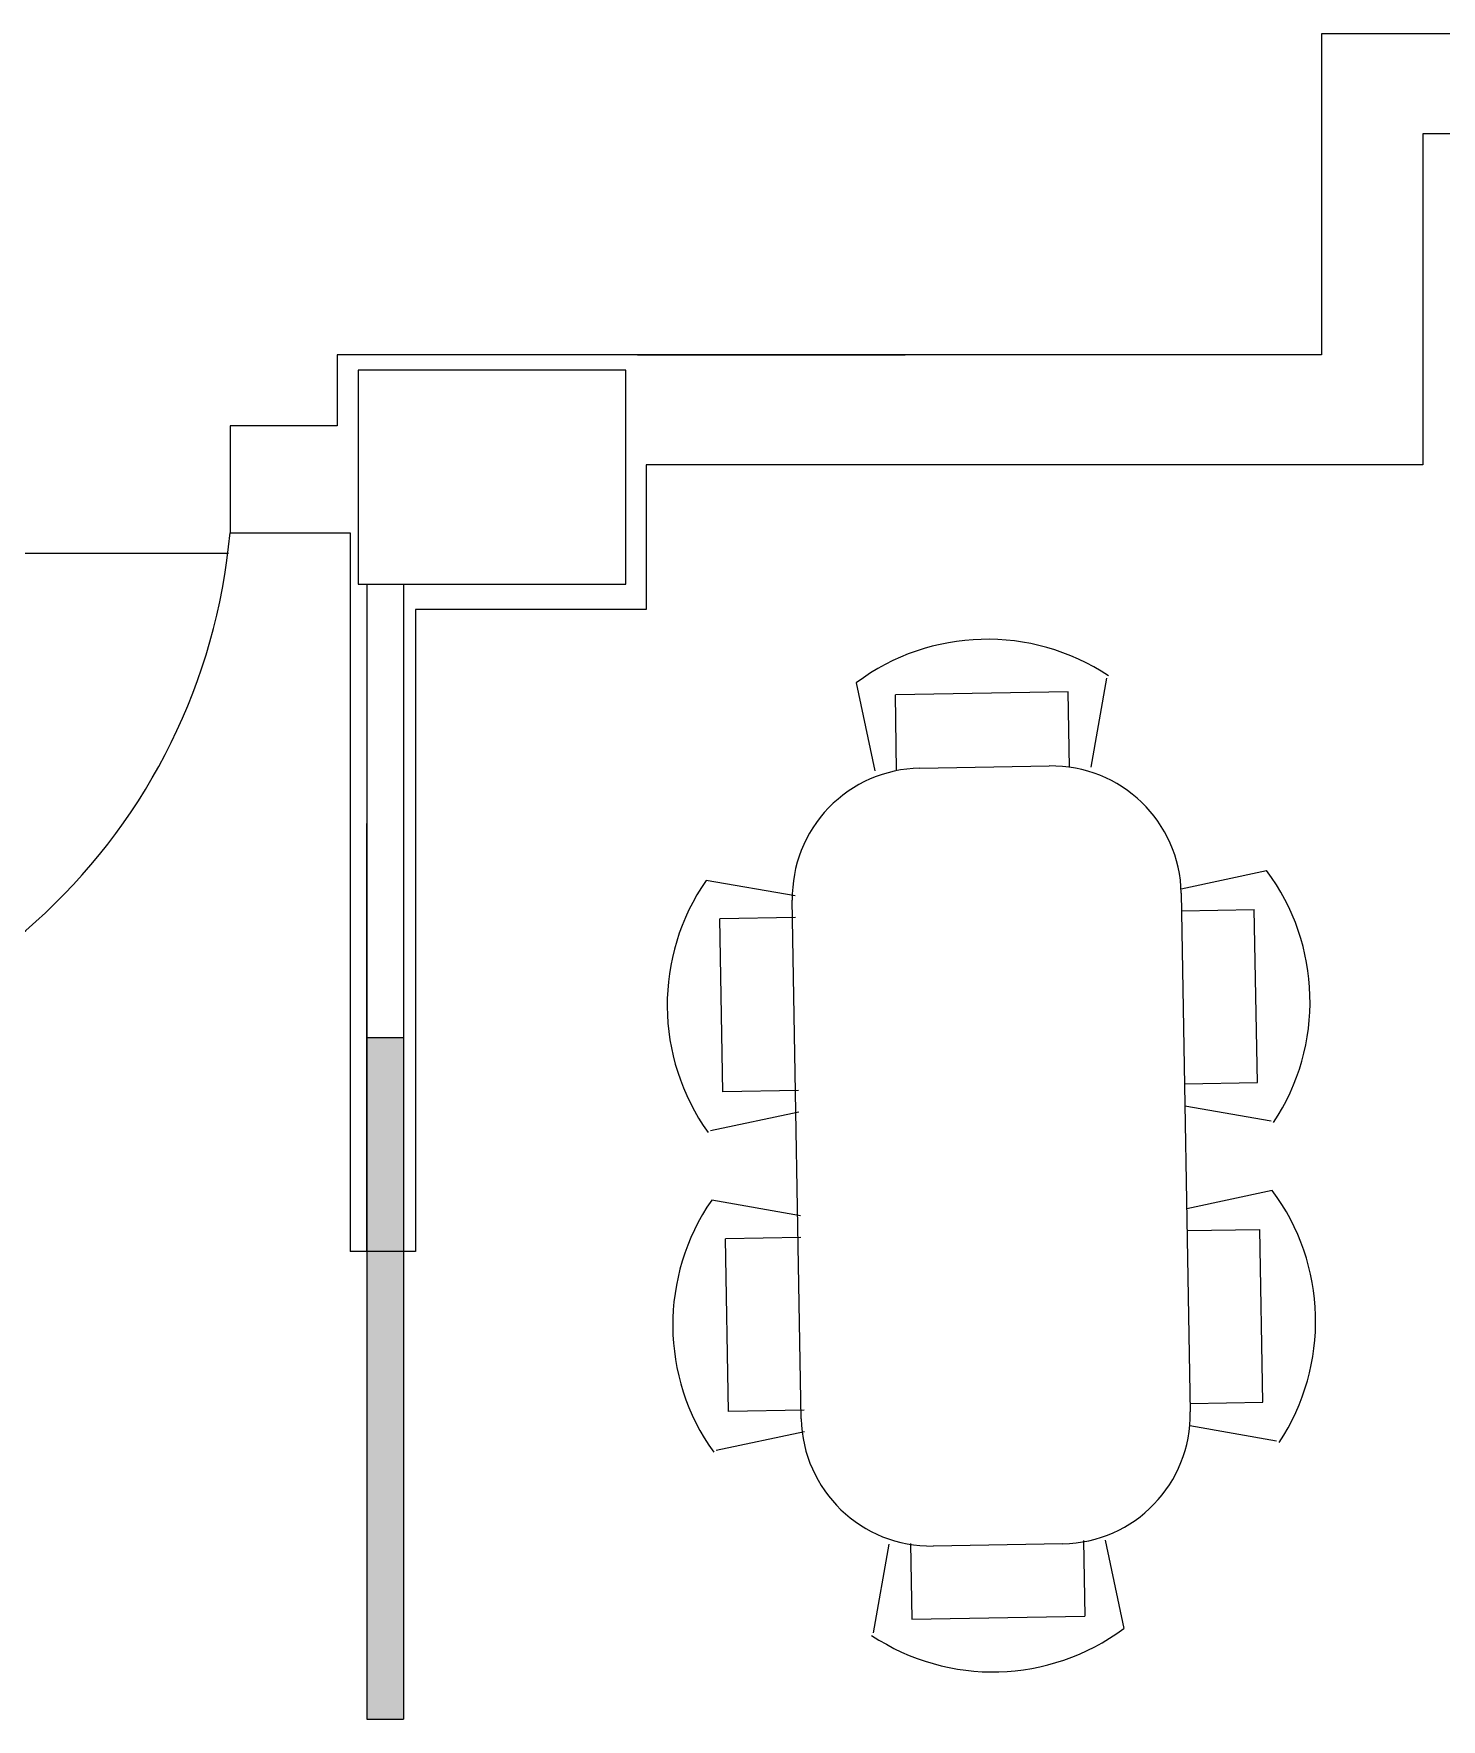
# Model space of a CAD drawing. Header units: millimetres. Extents: x 2377 to 4712, y -254 to 3188.
# Drawn here: x 3541.4 to 3593, y 1113.9 to 1175.7 of the extents above; entities that cross this region are included whole.
import ezdxf

# ---------------------------------------------------------------- set-up
doc = ezdxf.new("R2010")
doc.units = ezdxf.units.MM
doc.layers.add('CD', color=7, linetype='Continuous', true_color=0x5e67af)
doc.layers.add('Mobiliario', color=254, linetype='Continuous')

msp = doc.modelspace()

# ---------------------------------------------------------------- hatches: boundary and pattern name
at = {"transparency": 33554687}
h = msp.add_hatch(color=256, dxfattribs=at)
h.dxf.hatch_style = 1
h.paths.add_polyline_path([(3554.982, 1138.902), (3553.636, 1138.902), (3553.636, 1131.063), (3554.982, 1131.063)])
h = msp.add_hatch(color=256, dxfattribs=at)
h.dxf.hatch_style = 1
h.paths.add_polyline_path([(3554.982, 1131.063), (3553.636, 1131.063), (3553.636, 1113.925), (3554.982, 1113.925)])

# ---------------------------------------------------------------- linework, layer by layer
for p, q in [((3588.597, 1175.665), (3588.597, 1163.906)), ((3626.65, 1175.665), (3588.597, 1175.665)), ((3592.306, 1171.997), (3592.306, 1159.87)), ((3620.189, 1171.997), (3592.306, 1171.997)), ((3588.597, 1163.906), (3552.547, 1163.906)), ((3552.547, 1163.906), (3552.547, 1161.305)), ((3563.552, 1163.906), (3573.351, 1163.906)), ((3563.119, 1163.341), (3553.321, 1163.341)), ((3553.321, 1163.341), (3553.321, 1155.502)), ((3563.119, 1155.502), (3563.119, 1163.341)), ((3552.547, 1161.305), (3548.627, 1161.305)), ((3548.627, 1161.305), (3548.627, 1157.386)), ((3592.306, 1159.87), (3563.866, 1159.87)), ((3563.866, 1159.87), (3563.866, 1154.58)), ((3548.627, 1157.386), (3553.022, 1157.386)), ((3553.022, 1157.386), (3553.022, 1131.063)), ((3553.321, 1155.502), (3563.119, 1155.502)), ((3553.636, 1155.502), (3553.636, 1131.063)), ((3554.982, 1155.502), (3554.982, 1131.063)), ((3563.866, 1154.58), (3555.419, 1154.58)), ((3555.419, 1154.58), (3555.419, 1131.063)), ((3553.636, 1131.063), (3553.636, 1146.741)), ((3553.636, 1131.063), (3553.636, 1138.902)), ((3553.636, 1138.902), (3554.982, 1138.902)), ((3554.982, 1131.063), (3553.022, 1131.063)), ((3553.636, 1131.063), (3553.636, 1113.925)), ((3555.419, 1131.063), (3554.982, 1131.063)), ((3554.982, 1131.063), (3554.982, 1113.925)), ((3553.636, 1113.925), (3554.982, 1113.925))]:
    msp.add_line(p, q, dxfattribs=at)
at = {"layer": 'CD', "transparency": 33554687}
msp.add_line((3524.887, 1156.635), (3548.572, 1156.635), dxfattribs=at)
at = {"layer": 'Mobiliario', "transparency": 33554687}
for p, q in [((3572.248, 1148.66), (3571.563, 1151.894)), ((3579.322, 1151.554), (3572.991, 1151.444)), ((3579.371, 1148.785), (3579.322, 1151.554)), ((3580.162, 1148.798), (3580.734, 1152.054)), ((3573.039, 1148.674), (3572.991, 1151.444)), ((3573.882, 1148.761), (3578.63, 1148.844)), ((3569.318, 1144.082), (3566.062, 1144.654)), ((3583.456, 1144.349), (3586.589, 1145.013)), ((3583.462, 1144.179), (3583.793, 1125.185)), ((3569.548, 1124.936), (3569.216, 1143.93)), ((3583.473, 1143.537), (3586.138, 1143.584)), ((3586.249, 1137.253), (3586.138, 1143.584)), ((3569.332, 1143.291), (3566.562, 1143.242)), ((3566.673, 1136.911), (3566.562, 1143.242)), ((3583.583, 1137.206), (3586.249, 1137.253)), ((3569.443, 1136.959), (3566.673, 1136.911)), ((3569.456, 1136.168), (3566.223, 1135.482)), ((3583.598, 1136.395), (3586.749, 1135.841)), ((3569.523, 1132.369), (3566.267, 1132.941)), ((3583.663, 1132.636), (3586.793, 1133.3)), ((3583.677, 1131.825), (3586.343, 1131.871)), ((3586.453, 1125.54), (3586.343, 1131.871)), ((3569.536, 1131.578), (3566.767, 1131.529)), ((3566.877, 1125.198), (3566.767, 1131.529)), ((3583.788, 1125.493), (3586.453, 1125.54)), ((3569.647, 1125.246), (3566.877, 1125.198)), ((3569.661, 1124.455), (3566.427, 1123.77)), ((3583.776, 1124.686), (3586.953, 1124.128)), ((3572.756, 1120.345), (3572.184, 1117.09)), ((3573.548, 1120.359), (3573.596, 1117.589)), ((3579.128, 1120.353), (3574.379, 1120.271)), ((3579.879, 1120.47), (3579.927, 1117.7)), ((3580.671, 1120.484), (3581.356, 1117.25)), ((3573.596, 1117.589), (3579.927, 1117.7))]:
    msp.add_line(p, q, dxfattribs=at)
for centre, radius, start, end in [((3526.89, 1159.346), 21.825, 271.81076, 354.84827), ((3576.357, 1145.461), 8.023, 56.419, 126.69805), ((3573.965, 1144.013), 4.749, 91, 181), ((3578.713, 1144.096), 4.749, 1, 91), ((3572.659, 1140.087), 8.023, 145.30195, 215.581), ((3580.156, 1140.218), 8.023, 326.419, 36.69805), ((3572.863, 1128.374), 8.023, 145.30195, 215.581), ((3580.36, 1128.505), 8.023, 326.419, 36.69805), ((3574.296, 1125.019), 4.749, 181, 271), ((3579.045, 1125.102), 4.749, 271, 1), ((3576.561, 1123.683), 8.023, 236.419, 306.69805)]:
    msp.add_arc(centre, radius, start, end, dxfattribs=at)

doc.saveas('drawing.dxf')
